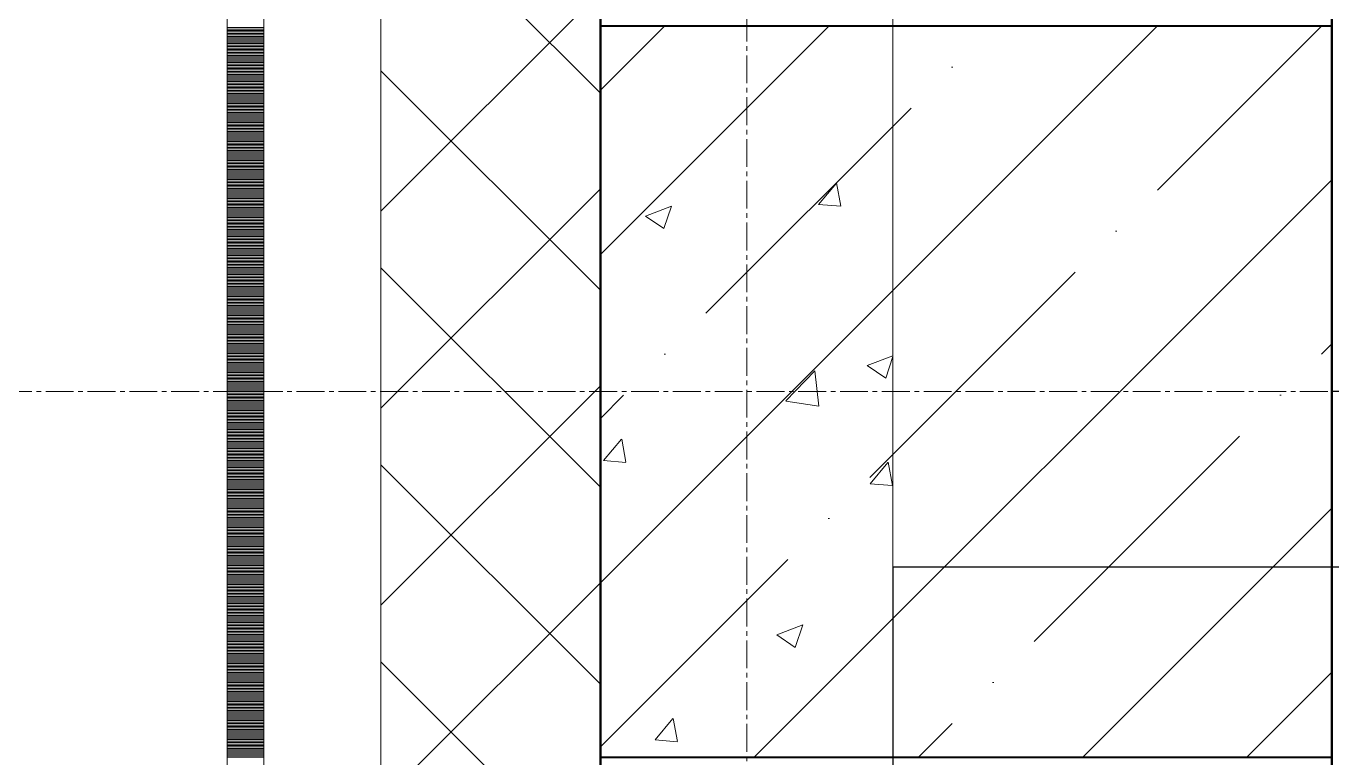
# Model space of a CAD drawing. Header units: millimetres. Extents: x -231292 to 573618, y -153144 to 564035.
# Drawn here: x 8391 to 9283, y -80396 to -79895 of the extents above; entities that cross this region are included whole.
import ezdxf

# ---------------------------------------------------------------- set-up
doc = ezdxf.new("R2010")
doc.units = ezdxf.units.MM
doc.linetypes.add('CENTER2', pattern=[28.575, 19.05, -3.175, 3.175, -3.175])
doc.linetypes.add('HIDDEN2', pattern=[4.7625, 3.175, -1.5875])
doc.layers.get('0').update_dxf_attribs({"color": 250})
for name, color, linetype, lineweight in [('АР_Колонны', 250, 'Continuous', 35), ('АР_Окна', 250, 'Continuous', 5), ('АР_Стены ЖБ', 250, 'Continuous', 35), ('АР_Стены ПЕНОблок', 250, 'Continuous', 20), ('АР_Тонкая', 250, 'Continuous', 5), ('АР_Утеплитель', 250, 'Continuous', 0), ('АР_Штриховка', 250, 'Continuous', 0), ('РД_Оси_100', 250, 'Continuous', 0)]:
    doc.layers.add(name, color=color, linetype=linetype, lineweight=lineweight)
doc.layers.add('КР_Балки-0.5', color=60, linetype='Continuous', lineweight=50, plot=False)
doc.layers.add('РД_Проем', color=250, linetype='Continuous', lineweight=0, plot=False)
doc.layers.add('РД_Витраж_вн', color=250, linetype='Continuous')

# ---------------------------------------------------------------- blocks, each defined once
blk = doc.blocks.new('оси_рен')
at = {"layer": 'РД_Оси_100', "color": 251, "linetype": 'CENTER2', "true_color": 0x636466}
for p, q in [((1195652.916, 135558.25), (1195652.916, 223268.25)), ((1241712.916, 204613.25), (1189697.958, 204613.25))]:
    blk.add_line(p, q, dxfattribs=at)

msp = doc.modelspace()

# ---------------------------------------------------------------- hatches: boundary and pattern name
at = {"layer": 'АР_Штриховка', "linetype": 'Continuous', "lineweight": 5, "true_color": 0x000000}
h = msp.add_hatch(dxfattribs=at)
h.set_pattern_fill('ANSI35', color=18, scale=25, style=0)
h.set_pattern_definition([(45, (8883.46, -162345.28), (-112.2532, 112.2532), []), (45, (8995.71, -162345.28), (-112.2532, 112.2532), [198.4375, -39.6875, 0, -39.6875])])
h.paths.add_polyline_path([(8783.458, -80395.283), (9283.458, -80395.283), (9283.458, -79895.283), (8783.458, -79895.283)], flags=0)

# ---------------------------------------------------------------- linework, layer by layer
at = {"lineweight": -3}
msp.add_lwpolyline([(21283.458, -80265.283), (8983.458, -80265.283), (8983.458, -98050.283), (21283.458, -98050.283)], close=True, dxfattribs=at)
at = {"layer": 'АР_Колонны', "color": 18, "linetype": 'HIDDEN2', "lineweight": 25, "true_color": 0x000000}
for p, q in [((8783.458, -79895.283), (9283.458, -79895.283)), ((8783.458, -80395.283), (8783.458, -79895.283)), ((9283.458, -79895.283), (9283.458, -80395.283)), ((9283.458, -80395.283), (8783.458, -80395.283))]:
    msp.add_line(p, q, dxfattribs=at)
at = {"layer": 'АР_Колонны', "color": 18, "linetype": 'Continuous', "lineweight": 30, "true_color": 0x000000}
for p, q in [((9283.458, -79895.283), (8783.458, -79895.283)), ((8783.458, -79895.283), (8783.458, -80395.283)), ((9283.458, -80395.283), (9283.458, -79895.283)), ((8783.458, -80395.283), (9283.458, -80395.283))]:
    msp.add_line(p, q, dxfattribs=at)
at = {"layer": 'АР_Окна', "color": 18, "linetype": 'Continuous', "lineweight": 5, "true_color": 0x000000}
for p, q in [((14983.458, -80145.283), (9283.458, -80145.283)), ((14983.458, -80265.283), (9283.458, -80265.283))]:
    msp.add_line(p, q, dxfattribs=at)
msp.add_lwpolyline([(9333.458, -80145.283), (9283.458, -80145.283), (9283.458, -80265.283), (9333.458, -80265.283)], close=True, dxfattribs=at)
at = {"layer": 'АР_Стены ЖБ', "color": 18, "linetype": 'Continuous', "lineweight": 40, "true_color": 0x000000}
for p, q in [((9283.458, -79895.283), (8783.458, -79895.283)), ((8783.458, -79895.283), (8783.458, -80395.283)), ((9283.458, -80395.283), (9283.458, -79895.283)), ((8783.458, -80395.283), (9283.458, -80395.283))]:
    msp.add_line(p, q, dxfattribs=at)
at = {"layer": 'АР_Стены ПЕНОблок', "color": 18, "linetype": 'Continuous', "lineweight": 20, "true_color": 0x000000}
for p, q in [((8783.458, -79445.283), (8783.458, -80945.283)), ((8983.458, -80945.283), (8983.458, -79445.283))]:
    msp.add_line(p, q, dxfattribs=at)
at = {"layer": 'АР_Тонкая', "color": 18, "linetype": 'Continuous', "lineweight": 5, "true_color": 0x000000}
for p, q in [((8528.458, -79445.283), (8528.458, -80945.283)), ((8553.458, -79445.283), (8553.458, -80945.283)), ((8553.458, -80945.283), (8553.458, -79445.283)), ((8633.458, -80945.283), (8633.458, -79445.283))]:
    msp.add_line(p, q, dxfattribs=at)
at = {"layer": 'АР_Утеплитель', "color": 18, "linetype": 'Continuous', "lineweight": 0, "true_color": 0x000000}
for p, q in [((8633.458, -79445.283), (8633.458, -80945.283)), ((8783.458, -80945.283), (8783.458, -79445.283))]:
    msp.add_line(p, q, dxfattribs=at)
at = {"layer": 'АР_Штриховка', "color": 18, "linetype": 'Continuous', "lineweight": 0, "true_color": 0x000000}
for p, q in [((8783.458, -79941.235), (8633.458, -79791.235)), ((8633.458, -80021.828), (8783.458, -79871.828)), ((8528.458, -79896.283), (8553.458, -79896.283)), ((8528.458, -79897.283), (8553.458, -79897.283)), ((8528.458, -79898.283), (8553.458, -79898.283)), ((8528.458, -79899.283), (8553.458, -79899.283)), ((8528.458, -79900.283), (8553.458, -79900.283)), ((8528.458, -79901.283), (8553.458, -79901.283)), ((8528.458, -79902.283), (8553.458, -79902.283)), ((8528.458, -79903.283), (8553.458, -79903.283)), ((8528.458, -79904.283), (8553.458, -79904.283)), ((8528.458, -79905.283), (8553.458, -79905.283)), ((8528.458, -79906.283), (8553.458, -79906.283)), ((8528.458, -79907.283), (8553.458, -79907.283)), ((8528.458, -79908.283), (8553.458, -79908.283)), ((8528.458, -79909.283), (8553.458, -79909.283)), ((8528.458, -79910.283), (8553.458, -79910.283)), ((8528.458, -79911.283), (8553.458, -79911.283)), ((8528.458, -79912.283), (8553.458, -79912.283)), ((8528.458, -79913.283), (8553.458, -79913.283)), ((8528.458, -79914.283), (8553.458, -79914.283)), ((8528.458, -79915.283), (8553.458, -79915.283)), ((8528.458, -79916.283), (8553.458, -79916.283)), ((8528.458, -79917.283), (8553.458, -79917.283)), ((8528.458, -79918.283), (8553.458, -79918.283)), ((8528.458, -79919.283), (8553.458, -79919.283)), ((8528.458, -79920.283), (8553.458, -79920.283)), ((8528.458, -79921.283), (8553.458, -79921.283)), ((8528.458, -79922.283), (8553.458, -79922.283)), ((8528.458, -79923.283), (8553.458, -79923.283)), ((8528.458, -79924.283), (8553.458, -79924.283)), ((8528.458, -79925.283), (8553.458, -79925.283)), ((8528.458, -79926.283), (8553.458, -79926.283)), ((8528.458, -79927.283), (8553.458, -79927.283)), ((8528.458, -79928.283), (8553.458, -79928.283)), ((8528.458, -79929.283), (8553.458, -79929.283)), ((8528.458, -79930.283), (8553.458, -79930.283)), ((8783.458, -80075.939), (8633.458, -79925.939)), ((8528.458, -79931.283), (8553.458, -79931.283)), ((8528.458, -79932.283), (8553.458, -79932.283)), ((8528.458, -79933.283), (8553.458, -79933.283)), ((8528.458, -79934.283), (8553.458, -79934.283)), ((8528.458, -79935.283), (8553.458, -79935.283)), ((8528.458, -79936.283), (8553.458, -79936.283)), ((8528.458, -79937.283), (8553.458, -79937.283)), ((8528.458, -79938.283), (8553.458, -79938.283)), ((8528.458, -79939.283), (8553.458, -79939.283)), ((8528.458, -79940.283), (8553.458, -79940.283)), ((8528.458, -79941.283), (8553.458, -79941.283)), ((8528.458, -79942.283), (8553.458, -79942.283)), ((8528.458, -79943.283), (8553.458, -79943.283)), ((8528.458, -79944.283), (8553.458, -79944.283)), ((8528.458, -79945.283), (8553.458, -79945.283)), ((8528.458, -79946.283), (8553.458, -79946.283)), ((8528.458, -79947.283), (8553.458, -79947.283)), ((8528.458, -79948.283), (8553.458, -79948.283)), ((8528.458, -79949.283), (8553.458, -79949.283)), ((8528.458, -79950.283), (8553.458, -79950.283)), ((8528.458, -79951.283), (8553.458, -79951.283)), ((8528.458, -79952.283), (8553.458, -79952.283)), ((8528.458, -79953.283), (8553.458, -79953.283)), ((8528.458, -79954.283), (8553.458, -79954.283)), ((8528.458, -79955.283), (8553.458, -79955.283)), ((8528.458, -79956.283), (8553.458, -79956.283)), ((8528.458, -79957.283), (8553.458, -79957.283)), ((8528.458, -79958.283), (8553.458, -79958.283)), ((8528.458, -79959.283), (8553.458, -79959.283)), ((8528.458, -79960.283), (8553.458, -79960.283)), ((8528.458, -79961.283), (8553.458, -79961.283)), ((8528.458, -79962.283), (8553.458, -79962.283)), ((8528.458, -79963.283), (8553.458, -79963.283)), ((8528.458, -79964.283), (8553.458, -79964.283)), ((8528.458, -79965.283), (8553.458, -79965.283)), ((8528.458, -79966.283), (8553.458, -79966.283)), ((8528.458, -79967.283), (8553.458, -79967.283)), ((8528.458, -79968.283), (8553.458, -79968.283)), ((8528.458, -79969.283), (8553.458, -79969.283)), ((8528.458, -79970.283), (8553.458, -79970.283)), ((8528.458, -79971.283), (8553.458, -79971.283)), ((8528.458, -79972.283), (8553.458, -79972.283)), ((8528.458, -79973.283), (8553.458, -79973.283)), ((8528.458, -79974.283), (8553.458, -79974.283)), ((8528.458, -79975.283), (8553.458, -79975.283)), ((8528.458, -79976.283), (8553.458, -79976.283)), ((8528.458, -79977.283), (8553.458, -79977.283)), ((8528.458, -79978.283), (8553.458, -79978.283)), ((8528.458, -79979.283), (8553.458, -79979.283)), ((8528.458, -79980.283), (8553.458, -79980.283)), ((8528.458, -79981.283), (8553.458, -79981.283)), ((8528.458, -79982.283), (8553.458, -79982.283)), ((8528.458, -79983.283), (8553.458, -79983.283)), ((8528.458, -79984.283), (8553.458, -79984.283)), ((8528.458, -79985.283), (8553.458, -79985.283)), ((8528.458, -79986.283), (8553.458, -79986.283)), ((8528.458, -79987.283), (8553.458, -79987.283)), ((8528.458, -79988.283), (8553.458, -79988.283)), ((8528.458, -79989.283), (8553.458, -79989.283)), ((8528.458, -79990.283), (8553.458, -79990.283)), ((8528.458, -79991.283), (8553.458, -79991.283)), ((8528.458, -79992.283), (8553.458, -79992.283)), ((8528.458, -79993.283), (8553.458, -79993.283)), ((8528.458, -79994.283), (8553.458, -79994.283)), ((8528.458, -79995.283), (8553.458, -79995.283)), ((8528.458, -79996.283), (8553.458, -79996.283)), ((8528.458, -79997.283), (8553.458, -79997.283)), ((8528.458, -79998.283), (8553.458, -79998.283)), ((8528.458, -79999.283), (8553.458, -79999.283)), ((8528.458, -80000.283), (8553.458, -80000.283)), ((8528.458, -80001.283), (8553.458, -80001.283)), ((8528.458, -80002.283), (8553.458, -80002.283)), ((8528.458, -80003.283), (8553.458, -80003.283)), ((8528.458, -80004.283), (8553.458, -80004.283)), ((8528.458, -80005.283), (8553.458, -80005.283)), ((8528.458, -80006.283), (8553.458, -80006.283)), ((8528.458, -80007.283), (8553.458, -80007.283)), ((8528.458, -80008.283), (8553.458, -80008.283)), ((8528.458, -80009.283), (8553.458, -80009.283)), ((8528.458, -80010.283), (8553.458, -80010.283)), ((8633.458, -80156.532), (8783.458, -80006.532)), ((8932.536, -80017.207), (8944.781, -80002.614)), ((8947.914, -80018.5), (8944.978, -80002.578)), ((8528.458, -80011.283), (8553.458, -80011.283)), ((8528.458, -80012.283), (8553.458, -80012.283)), ((8528.458, -80013.283), (8553.458, -80013.283)), ((8528.458, -80014.283), (8553.458, -80014.283)), ((8528.458, -80015.283), (8553.458, -80015.283)), ((8528.458, -80016.283), (8553.458, -80016.283)), ((8528.458, -80017.283), (8553.458, -80017.283)), ((8528.458, -80018.283), (8553.458, -80018.283)), ((8528.458, -80019.283), (8553.458, -80019.283)), ((8814.276, -80025.196), (8832.061, -80018.369)), ((8826.894, -80033.773), (8832.044, -80018.424)), ((8932.536, -80017.208), (8947.718, -80018.536)), ((8528.458, -80020.283), (8553.458, -80020.283)), ((8528.458, -80021.283), (8553.458, -80021.283)), ((8528.458, -80022.283), (8553.458, -80022.283)), ((8528.458, -80023.283), (8553.458, -80023.283)), ((8528.458, -80024.283), (8553.458, -80024.283)), ((8528.458, -80025.283), (8553.458, -80025.283)), ((8528.458, -80026.283), (8553.458, -80026.283)), ((8528.458, -80027.283), (8553.458, -80027.283)), ((8528.458, -80028.283), (8553.458, -80028.283)), ((8814.252, -80025.249), (8826.887, -80033.771)), ((8528.458, -80029.283), (8553.458, -80029.283)), ((8528.458, -80030.283), (8553.458, -80030.283)), ((8528.458, -80031.283), (8553.458, -80031.283)), ((8528.458, -80032.283), (8553.458, -80032.283)), ((8528.458, -80033.283), (8553.458, -80033.283)), ((8528.458, -80034.283), (8553.458, -80034.283)), ((8528.458, -80035.283), (8553.458, -80035.283)), ((8528.458, -80036.283), (8553.458, -80036.283)), ((8528.458, -80037.283), (8553.458, -80037.283)), ((8528.458, -80038.283), (8553.458, -80038.283)), ((8528.458, -80039.283), (8553.458, -80039.283)), ((8528.458, -80040.283), (8553.458, -80040.283)), ((8528.458, -80041.283), (8553.458, -80041.283)), ((8528.458, -80042.283), (8553.458, -80042.283)), ((8528.458, -80043.283), (8553.458, -80043.283)), ((8528.458, -80044.283), (8553.458, -80044.283)), ((8528.458, -80045.283), (8553.458, -80045.283)), ((8528.458, -80046.283), (8553.458, -80046.283)), ((8528.458, -80047.283), (8553.458, -80047.283)), ((8528.458, -80048.283), (8553.458, -80048.283)), ((8528.458, -80049.283), (8553.458, -80049.283)), ((8528.458, -80050.283), (8553.458, -80050.283)), ((8528.458, -80051.283), (8553.458, -80051.283)), ((8528.458, -80052.283), (8553.458, -80052.283)), ((8528.458, -80053.283), (8553.458, -80053.283)), ((8528.458, -80054.283), (8553.458, -80054.283)), ((8528.458, -80055.283), (8553.458, -80055.283)), ((8528.458, -80056.283), (8553.458, -80056.283)), ((8528.458, -80057.283), (8553.458, -80057.283)), ((8528.458, -80058.283), (8553.458, -80058.283)), ((8528.458, -80059.283), (8553.458, -80059.283)), ((8528.458, -80060.283), (8553.458, -80060.283)), ((8528.458, -80061.283), (8553.458, -80061.283)), ((8528.458, -80062.283), (8553.458, -80062.283)), ((8528.458, -80063.283), (8553.458, -80063.283)), ((8528.458, -80064.283), (8553.458, -80064.283)), ((8783.458, -80210.643), (8633.458, -80060.643)), ((8528.458, -80065.283), (8553.458, -80065.283)), ((8528.458, -80066.283), (8553.458, -80066.283)), ((8528.458, -80067.283), (8553.458, -80067.283)), ((8528.458, -80068.283), (8553.458, -80068.283)), ((8528.458, -80069.283), (8553.458, -80069.283)), ((8528.458, -80070.283), (8553.458, -80070.283)), ((8528.458, -80071.283), (8553.458, -80071.283)), ((8528.458, -80072.283), (8553.458, -80072.283)), ((8528.458, -80073.283), (8553.458, -80073.283)), ((8528.458, -80074.283), (8553.458, -80074.283)), ((8528.458, -80075.283), (8553.458, -80075.283)), ((8528.458, -80076.283), (8553.458, -80076.283)), ((8528.458, -80077.283), (8553.458, -80077.283)), ((8528.458, -80078.283), (8553.458, -80078.283)), ((8528.458, -80079.283), (8553.458, -80079.283)), ((8528.458, -80080.283), (8553.458, -80080.283)), ((8528.458, -80081.283), (8553.458, -80081.283)), ((8528.458, -80082.283), (8553.458, -80082.283)), ((8528.458, -80083.283), (8553.458, -80083.283)), ((8528.458, -80084.283), (8553.458, -80084.283)), ((8528.458, -80085.283), (8553.458, -80085.283)), ((8528.458, -80086.283), (8553.458, -80086.283)), ((8528.458, -80087.283), (8553.458, -80087.283)), ((8528.458, -80088.283), (8553.458, -80088.283)), ((8528.458, -80089.283), (8553.458, -80089.283)), ((8528.458, -80090.283), (8553.458, -80090.283)), ((8528.458, -80091.283), (8553.458, -80091.283)), ((8528.458, -80092.283), (8553.458, -80092.283)), ((8528.458, -80093.283), (8553.458, -80093.283)), ((8528.458, -80094.283), (8553.458, -80094.283)), ((8528.458, -80095.283), (8553.458, -80095.283)), ((8528.458, -80096.283), (8553.458, -80096.283)), ((8528.458, -80097.283), (8553.458, -80097.283)), ((8528.458, -80098.283), (8553.458, -80098.283)), ((8528.458, -80099.283), (8553.458, -80099.283)), ((8528.458, -80100.283), (8553.458, -80100.283)), ((8528.458, -80101.283), (8553.458, -80101.283)), ((8528.458, -80102.283), (8553.458, -80102.283)), ((8528.458, -80103.283), (8553.458, -80103.283)), ((8528.458, -80104.283), (8553.458, -80104.283)), ((8528.458, -80105.283), (8553.458, -80105.283)), ((8528.458, -80106.283), (8553.458, -80106.283)), ((8528.458, -80107.283), (8553.458, -80107.283)), ((8528.458, -80108.283), (8553.458, -80108.283)), ((8528.458, -80109.283), (8553.458, -80109.283)), ((8528.458, -80110.283), (8553.458, -80110.283)), ((8528.458, -80111.283), (8553.458, -80111.283)), ((8528.458, -80112.283), (8553.458, -80112.283)), ((8528.458, -80113.283), (8553.458, -80113.283)), ((8528.458, -80114.283), (8553.458, -80114.283)), ((8528.458, -80115.283), (8553.458, -80115.283)), ((8528.458, -80116.283), (8553.458, -80116.283)), ((8528.458, -80117.283), (8553.458, -80117.283)), ((8528.458, -80118.283), (8553.458, -80118.283)), ((8528.458, -80119.283), (8553.458, -80119.283)), ((8528.458, -80120.283), (8553.458, -80120.283)), ((8528.458, -80121.283), (8553.458, -80121.283)), ((8528.458, -80122.283), (8553.458, -80122.283)), ((8528.458, -80123.283), (8553.458, -80123.283)), ((8528.458, -80124.283), (8553.458, -80124.283)), ((8528.458, -80125.283), (8553.458, -80125.283)), ((8528.458, -80126.283), (8553.458, -80126.283)), ((8965.89, -80127.461), (8983.458, -80120.717)), ((8978.508, -80136.039), (8983.458, -80121.287)), ((8528.458, -80127.283), (8553.458, -80127.283)), ((8528.458, -80128.283), (8553.458, -80128.283)), ((8528.458, -80129.283), (8553.458, -80129.283)), ((8528.458, -80130.283), (8553.458, -80130.283)), ((8528.458, -80131.283), (8553.458, -80131.283)), ((8528.458, -80132.283), (8553.458, -80132.283)), ((8528.458, -80133.283), (8553.458, -80133.283)), ((8528.458, -80134.283), (8553.458, -80134.283)), ((8528.458, -80135.283), (8553.458, -80135.283)), ((8910.255, -80151.624), (8930.039, -80131.005)), ((8932.896, -80155.121), (8930.09, -80130.999)), ((8965.866, -80127.514), (8978.501, -80136.036)), ((8528.458, -80136.283), (8553.458, -80136.283)), ((8528.458, -80137.283), (8553.458, -80137.283)), ((8528.458, -80138.283), (8553.458, -80138.283)), ((8528.458, -80139.283), (8553.458, -80139.283)), ((8528.458, -80140.283), (8553.458, -80140.283)), ((8528.458, -80141.283), (8553.458, -80141.283)), ((8528.458, -80142.283), (8553.458, -80142.283)), ((8528.458, -80143.283), (8553.458, -80143.283)), ((8528.458, -80144.283), (8553.458, -80144.283)), ((8633.458, -80291.235), (8783.458, -80141.235)), ((8528.458, -80145.283), (8553.458, -80145.283)), ((8528.458, -80146.283), (8553.458, -80146.283)), ((8528.458, -80147.283), (8553.458, -80147.283)), ((8528.458, -80148.283), (8553.458, -80148.283)), ((8528.458, -80149.283), (8553.458, -80149.283)), ((8528.458, -80150.283), (8553.458, -80150.283)), ((8528.458, -80151.283), (8553.458, -80151.283)), ((8528.458, -80152.283), (8553.458, -80152.283)), ((8528.458, -80153.283), (8553.458, -80153.283)), ((8910.293, -80151.703), (8932.883, -80155.207)), ((8528.458, -80154.283), (8553.458, -80154.283)), ((8528.458, -80155.283), (8553.458, -80155.283)), ((8528.458, -80156.283), (8553.458, -80156.283)), ((8528.458, -80157.283), (8553.458, -80157.283)), ((8528.458, -80158.283), (8553.458, -80158.283)), ((8528.458, -80159.283), (8553.458, -80159.283)), ((8528.458, -80160.283), (8553.458, -80160.283)), ((8528.458, -80161.283), (8553.458, -80161.283)), ((8528.458, -80162.283), (8553.458, -80162.283)), ((8528.458, -80163.283), (8553.458, -80163.283)), ((8528.458, -80164.283), (8553.458, -80164.283)), ((8528.458, -80165.283), (8553.458, -80165.283)), ((8528.458, -80166.283), (8553.458, -80166.283)), ((8528.458, -80167.283), (8553.458, -80167.283)), ((8528.458, -80168.283), (8553.458, -80168.283)), ((8528.458, -80169.283), (8553.458, -80169.283)), ((8528.458, -80170.283), (8553.458, -80170.283)), ((8528.458, -80171.283), (8553.458, -80171.283)), ((8528.458, -80172.283), (8553.458, -80172.283)), ((8528.458, -80173.283), (8553.458, -80173.283)), ((8528.458, -80174.283), (8553.458, -80174.283)), ((8528.458, -80175.283), (8553.458, -80175.283)), ((8528.458, -80176.283), (8553.458, -80176.283)), ((8528.458, -80177.283), (8553.458, -80177.283)), ((8528.458, -80178.283), (8553.458, -80178.283)), ((8528.458, -80179.283), (8553.458, -80179.283)), ((8528.458, -80180.283), (8553.458, -80180.283)), ((8785.595, -80192.325), (8797.84, -80177.732)), ((8800.973, -80193.617), (8798.036, -80177.696)), ((8528.458, -80181.283), (8553.458, -80181.283)), ((8528.458, -80182.283), (8553.458, -80182.283)), ((8528.458, -80183.283), (8553.458, -80183.283)), ((8528.458, -80184.283), (8553.458, -80184.283)), ((8528.458, -80185.283), (8553.458, -80185.283)), ((8528.458, -80186.283), (8553.458, -80186.283)), ((8528.458, -80187.283), (8553.458, -80187.283)), ((8528.458, -80188.283), (8553.458, -80188.283)), ((8528.458, -80189.283), (8553.458, -80189.283)), ((8528.458, -80190.283), (8553.458, -80190.283)), ((8528.458, -80191.283), (8553.458, -80191.283)), ((8528.458, -80192.283), (8553.458, -80192.283)), ((8528.458, -80193.283), (8553.458, -80193.283)), ((8528.458, -80194.283), (8553.458, -80194.283)), ((8528.458, -80195.283), (8553.458, -80195.283)), ((8528.458, -80196.283), (8553.458, -80196.283)), ((8528.458, -80197.283), (8553.458, -80197.283)), ((8528.458, -80198.283), (8553.458, -80198.283)), ((8783.458, -80345.347), (8633.458, -80195.347)), ((8785.595, -80192.325), (8800.777, -80193.654)), ((8967.78, -80208.264), (8980.025, -80193.671)), ((8983.157, -80209.557), (8980.22, -80193.635)), ((8528.458, -80199.283), (8553.458, -80199.283)), ((8528.458, -80200.283), (8553.458, -80200.283)), ((8528.458, -80201.283), (8553.458, -80201.283)), ((8528.458, -80202.283), (8553.458, -80202.283)), ((8528.458, -80203.283), (8553.458, -80203.283)), ((8528.458, -80204.283), (8553.458, -80204.283)), ((8528.458, -80205.283), (8553.458, -80205.283)), ((8528.458, -80206.283), (8553.458, -80206.283)), ((8528.458, -80207.283), (8553.458, -80207.283)), ((8528.458, -80208.283), (8553.458, -80208.283)), ((8528.458, -80209.283), (8553.458, -80209.283)), ((8528.458, -80210.283), (8553.458, -80210.283)), ((8528.458, -80211.283), (8553.458, -80211.283)), ((8528.458, -80212.283), (8553.458, -80212.283)), ((8528.458, -80213.283), (8553.458, -80213.283)), ((8528.458, -80214.283), (8553.458, -80214.283)), ((8528.458, -80215.283), (8553.458, -80215.283)), ((8528.458, -80216.283), (8553.458, -80216.283)), ((8967.78, -80208.264), (8982.962, -80209.593)), ((8528.458, -80217.283), (8553.458, -80217.283)), ((8528.458, -80218.283), (8553.458, -80218.283)), ((8528.458, -80219.283), (8553.458, -80219.283)), ((8528.458, -80220.283), (8553.458, -80220.283)), ((8528.458, -80221.283), (8553.458, -80221.283)), ((8528.458, -80222.283), (8553.458, -80222.283)), ((8528.458, -80223.283), (8553.458, -80223.283)), ((8528.458, -80224.283), (8553.458, -80224.283)), ((8528.458, -80225.283), (8553.458, -80225.283)), ((8528.458, -80226.283), (8553.458, -80226.283)), ((8528.458, -80227.283), (8553.458, -80227.283)), ((8528.458, -80228.283), (8553.458, -80228.283)), ((8528.458, -80229.283), (8553.458, -80229.283)), ((8528.458, -80230.283), (8553.458, -80230.283)), ((8528.458, -80231.283), (8553.458, -80231.283)), ((8528.458, -80232.283), (8553.458, -80232.283)), ((8528.458, -80233.283), (8553.458, -80233.283)), ((8528.458, -80234.283), (8553.458, -80234.283)), ((8528.458, -80235.283), (8553.458, -80235.283)), ((8528.458, -80236.283), (8553.458, -80236.283)), ((8528.458, -80237.283), (8553.458, -80237.283)), ((8528.458, -80238.283), (8553.458, -80238.283)), ((8528.458, -80239.283), (8553.458, -80239.283)), ((8528.458, -80240.283), (8553.458, -80240.283)), ((8528.458, -80241.283), (8553.458, -80241.283)), ((8528.458, -80242.283), (8553.458, -80242.283)), ((8528.458, -80243.283), (8553.458, -80243.283)), ((8528.458, -80244.283), (8553.458, -80244.283)), ((8528.458, -80245.283), (8553.458, -80245.283)), ((8528.458, -80246.283), (8553.458, -80246.283)), ((8528.458, -80247.283), (8553.458, -80247.283)), ((8528.458, -80248.283), (8553.458, -80248.283)), ((8528.458, -80249.283), (8553.458, -80249.283)), ((8528.458, -80250.283), (8553.458, -80250.283)), ((8528.458, -80251.283), (8553.458, -80251.283)), ((8528.458, -80252.283), (8553.458, -80252.283)), ((8528.458, -80253.283), (8553.458, -80253.283)), ((8528.458, -80254.283), (8553.458, -80254.283)), ((8528.458, -80255.283), (8553.458, -80255.283)), ((8528.458, -80256.283), (8553.458, -80256.283)), ((8528.458, -80257.283), (8553.458, -80257.283)), ((8528.458, -80258.283), (8553.458, -80258.283)), ((8528.458, -80259.283), (8553.458, -80259.283)), ((8528.458, -80260.283), (8553.458, -80260.283)), ((8528.458, -80261.283), (8553.458, -80261.283)), ((8528.458, -80262.283), (8553.458, -80262.283)), ((8528.458, -80263.283), (8553.458, -80263.283)), ((8528.458, -80264.283), (8553.458, -80264.283)), ((8528.458, -80265.283), (8553.458, -80265.283)), ((8528.458, -80266.283), (8553.458, -80266.283)), ((8528.458, -80267.283), (8553.458, -80267.283)), ((8528.458, -80268.283), (8553.458, -80268.283)), ((8528.458, -80269.283), (8553.458, -80269.283)), ((8528.458, -80270.283), (8553.458, -80270.283)), ((8528.458, -80271.283), (8553.458, -80271.283)), ((8528.458, -80272.283), (8553.458, -80272.283)), ((8528.458, -80273.283), (8553.458, -80273.283)), ((8528.458, -80274.283), (8553.458, -80274.283)), ((8528.458, -80275.283), (8553.458, -80275.283)), ((8528.458, -80276.283), (8553.458, -80276.283)), ((8528.458, -80277.283), (8553.458, -80277.283)), ((8528.458, -80278.283), (8553.458, -80278.283)), ((8633.458, -80425.939), (8783.458, -80275.939)), ((8528.458, -80279.283), (8553.458, -80279.283)), ((8528.458, -80280.283), (8553.458, -80280.283)), ((8528.458, -80281.283), (8553.458, -80281.283)), ((8528.458, -80282.283), (8553.458, -80282.283)), ((8528.458, -80283.283), (8553.458, -80283.283)), ((8528.458, -80284.283), (8553.458, -80284.283)), ((8528.458, -80285.283), (8553.458, -80285.283)), ((8528.458, -80286.283), (8553.458, -80286.283)), ((8528.458, -80287.283), (8553.458, -80287.283)), ((8528.458, -80288.283), (8553.458, -80288.283)), ((8528.458, -80289.283), (8553.458, -80289.283)), ((8528.458, -80290.283), (8553.458, -80290.283)), ((8528.458, -80291.283), (8553.458, -80291.283)), ((8528.458, -80292.283), (8553.458, -80292.283)), ((8528.458, -80293.283), (8553.458, -80293.283)), ((8528.458, -80294.283), (8553.458, -80294.283)), ((8528.458, -80295.283), (8553.458, -80295.283)), ((8528.458, -80296.283), (8553.458, -80296.283)), ((8528.458, -80297.283), (8553.458, -80297.283)), ((8528.458, -80298.283), (8553.458, -80298.283)), ((8528.458, -80299.283), (8553.458, -80299.283)), ((8528.458, -80300.283), (8553.458, -80300.283)), ((8528.458, -80301.283), (8553.458, -80301.283)), ((8528.458, -80302.283), (8553.458, -80302.283)), ((8528.458, -80303.283), (8553.458, -80303.283)), ((8528.458, -80304.283), (8553.458, -80304.283)), ((8528.458, -80305.283), (8553.458, -80305.283)), ((8904.088, -80311.649), (8921.873, -80304.822)), ((8916.706, -80320.227), (8921.857, -80304.878)), ((8528.458, -80306.283), (8553.458, -80306.283)), ((8528.458, -80307.283), (8553.458, -80307.283)), ((8528.458, -80308.283), (8553.458, -80308.283)), ((8528.458, -80309.283), (8553.458, -80309.283)), ((8528.458, -80310.283), (8553.458, -80310.283)), ((8528.458, -80311.283), (8553.458, -80311.283)), ((8528.458, -80312.283), (8553.458, -80312.283)), ((8528.458, -80313.283), (8553.458, -80313.283)), ((8528.458, -80314.283), (8553.458, -80314.283)), ((8904.064, -80311.702), (8916.699, -80320.224)), ((8528.458, -80315.283), (8553.458, -80315.283)), ((8528.458, -80316.283), (8553.458, -80316.283)), ((8528.458, -80317.283), (8553.458, -80317.283)), ((8528.458, -80318.283), (8553.458, -80318.283)), ((8528.458, -80319.283), (8553.458, -80319.283)), ((8528.458, -80320.283), (8553.458, -80320.283)), ((8528.458, -80321.283), (8553.458, -80321.283)), ((8528.458, -80322.283), (8553.458, -80322.283)), ((8528.458, -80323.283), (8553.458, -80323.283)), ((8528.458, -80324.283), (8553.458, -80324.283)), ((8528.458, -80325.283), (8553.458, -80325.283)), ((8528.458, -80326.283), (8553.458, -80326.283)), ((8528.458, -80327.283), (8553.458, -80327.283)), ((8528.458, -80328.283), (8553.458, -80328.283)), ((8528.458, -80329.283), (8553.458, -80329.283)), ((8528.458, -80330.283), (8553.458, -80330.283)), ((8528.458, -80331.283), (8553.458, -80331.283)), ((8528.458, -80332.283), (8553.458, -80332.283)), ((8783.458, -80480.051), (8633.458, -80330.051)), ((8528.458, -80333.283), (8553.458, -80333.283)), ((8528.458, -80334.283), (8553.458, -80334.283)), ((8528.458, -80335.283), (8553.458, -80335.283)), ((8528.458, -80336.283), (8553.458, -80336.283)), ((8528.458, -80337.283), (8553.458, -80337.283)), ((8528.458, -80338.283), (8553.458, -80338.283)), ((8528.458, -80339.283), (8553.458, -80339.283)), ((8528.458, -80340.283), (8553.458, -80340.283)), ((8528.458, -80341.283), (8553.458, -80341.283)), ((8528.458, -80342.283), (8553.458, -80342.283)), ((8528.458, -80343.283), (8553.458, -80343.283)), ((8528.458, -80344.283), (8553.458, -80344.283)), ((8528.458, -80345.283), (8553.458, -80345.283)), ((8528.458, -80346.283), (8553.458, -80346.283)), ((8528.458, -80347.283), (8553.458, -80347.283)), ((8528.458, -80348.283), (8553.458, -80348.283)), ((8528.458, -80349.283), (8553.458, -80349.283)), ((8528.458, -80350.283), (8553.458, -80350.283)), ((8528.458, -80351.283), (8553.458, -80351.283)), ((8528.458, -80352.283), (8553.458, -80352.283)), ((8528.458, -80353.283), (8553.458, -80353.283)), ((8528.458, -80354.283), (8553.458, -80354.283)), ((8528.458, -80355.283), (8553.458, -80355.283)), ((8528.458, -80356.283), (8553.458, -80356.283)), ((8528.458, -80357.283), (8553.458, -80357.283)), ((8528.458, -80358.283), (8553.458, -80358.283)), ((8528.458, -80359.283), (8553.458, -80359.283)), ((8528.458, -80360.283), (8553.458, -80360.283)), ((8528.458, -80361.283), (8553.458, -80361.283)), ((8528.458, -80362.283), (8553.458, -80362.283)), ((8528.458, -80363.283), (8553.458, -80363.283)), ((8528.458, -80364.283), (8553.458, -80364.283)), ((8528.458, -80365.283), (8553.458, -80365.283)), ((8528.458, -80366.283), (8553.458, -80366.283)), ((8528.458, -80367.283), (8553.458, -80367.283)), ((8528.458, -80368.283), (8553.458, -80368.283)), ((8528.458, -80369.283), (8553.458, -80369.283)), ((8528.458, -80370.283), (8553.458, -80370.283)), ((8528.458, -80371.283), (8553.458, -80371.283)), ((8528.458, -80372.283), (8553.458, -80372.283)), ((8528.458, -80373.283), (8553.458, -80373.283)), ((8528.458, -80374.283), (8553.458, -80374.283)), ((8528.458, -80375.283), (8553.458, -80375.283)), ((8528.458, -80376.283), (8553.458, -80376.283)), ((8820.838, -80383.381), (8833.084, -80368.788)), ((8836.216, -80384.674), (8833.279, -80368.753)), ((8528.458, -80377.283), (8553.458, -80377.283)), ((8528.458, -80378.283), (8553.458, -80378.283)), ((8528.458, -80379.283), (8553.458, -80379.283)), ((8528.458, -80380.283), (8553.458, -80380.283)), ((8528.458, -80381.283), (8553.458, -80381.283)), ((8528.458, -80382.283), (8553.458, -80382.283)), ((8528.458, -80383.283), (8553.458, -80383.283)), ((8528.458, -80384.283), (8553.458, -80384.283)), ((8528.458, -80385.283), (8553.458, -80385.283)), ((8820.838, -80383.382), (8836.02, -80384.71)), ((8528.458, -80386.283), (8553.458, -80386.283)), ((8528.458, -80387.283), (8553.458, -80387.283)), ((8528.458, -80388.283), (8553.458, -80388.283)), ((8528.458, -80389.283), (8553.458, -80389.283)), ((8528.458, -80390.283), (8553.458, -80390.283)), ((8528.458, -80391.283), (8553.458, -80391.283)), ((8528.458, -80392.283), (8553.458, -80392.283)), ((8528.458, -80393.283), (8553.458, -80393.283)), ((8528.458, -80394.283), (8553.458, -80394.283)), ((8528.458, -80395.283), (8553.458, -80395.283))]:
    msp.add_line(p, q, dxfattribs=at)
at = {"layer": 'КР_Балки-0.5', "color": 18, "ltscale": 200, "true_color": 0x000000}
for p, q in [((8783.458, -98050.283), (8783.458, -71545.283)), ((8783.458, -98050.283), (8783.458, -71545.283)), ((9283.458, -71545.283), (9283.458, -98050.283)), ((9283.458, -71545.283), (9283.458, -98050.283))]:
    msp.add_line(p, q, dxfattribs=at)
at = {"layer": 'РД_Витраж_вн', "color": 18, "linetype": 'Continuous', "lineweight": 25, "true_color": 0x000000}
for p, q in [((14983.458, -80145.283), (9283.458, -80145.283)), ((14983.458, -80265.283), (9283.458, -80265.283))]:
    msp.add_line(p, q, dxfattribs=at)
at = {"layer": 'РД_Проем', "color": 18, "linetype": 'Continuous', "lineweight": 0, "true_color": 0x000000}
for p, q in [((14983.458, -80145.283), (9283.458, -80145.283)), ((14983.458, -80265.283), (9283.458, -80265.283))]:
    msp.add_line(p, q, dxfattribs=at)

# ---------------------------------------------------------------- block references
at = {"rotation": 359.999868838025}
msp.add_blockref('оси_рен', (-1186769.82, -284755.728), dxfattribs=at)

doc.saveas('drawing.dxf')
